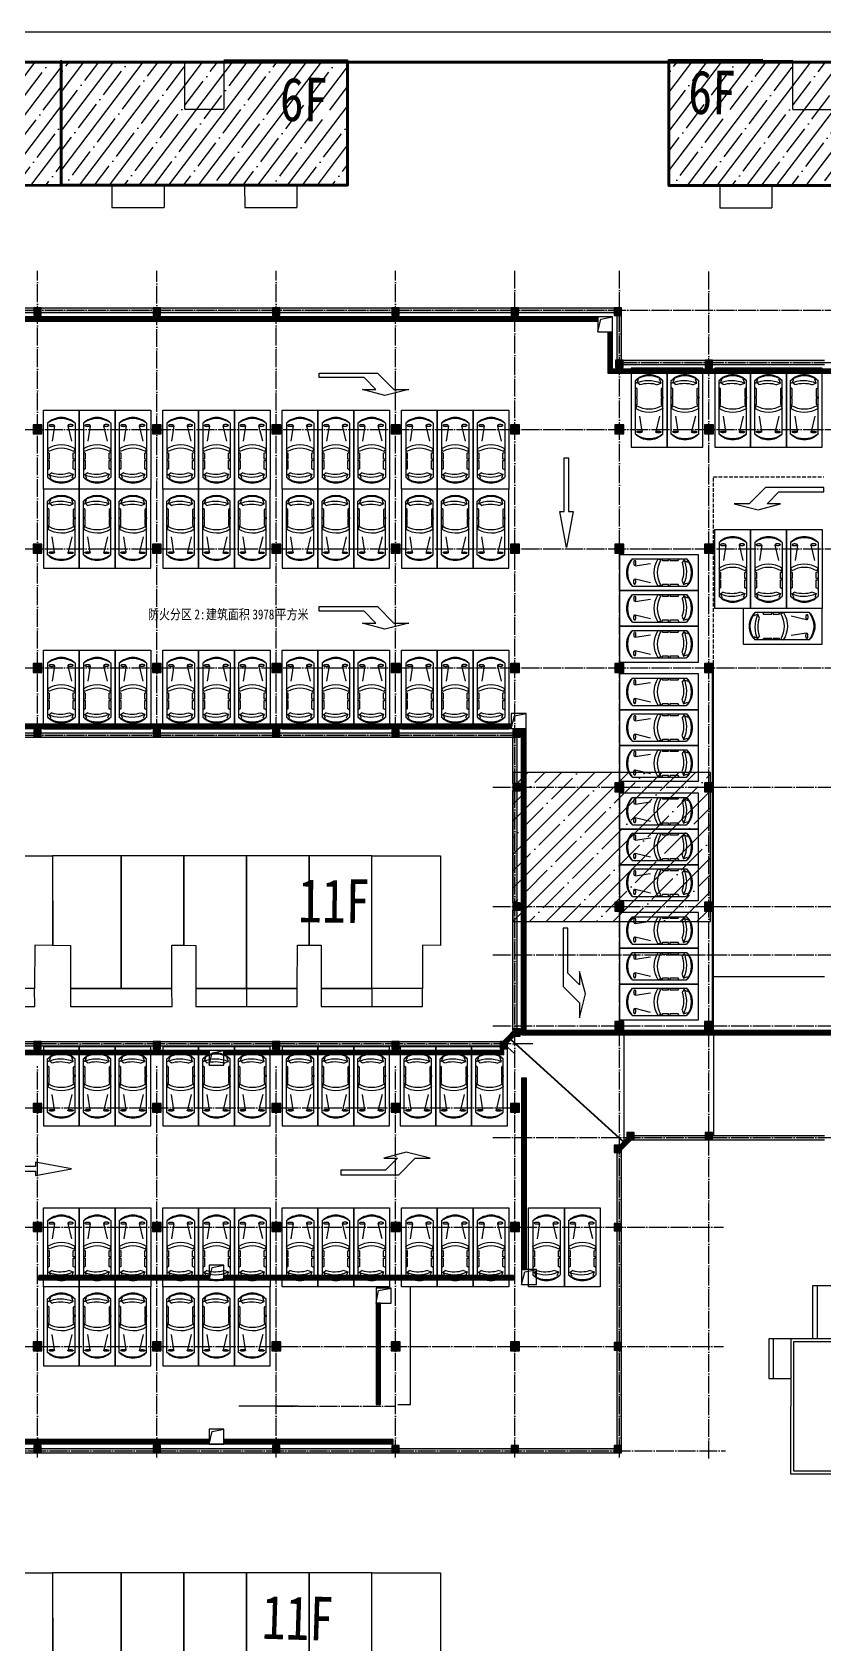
# Model space of a CAD drawing. Extents: x 1922674 to 2277828, y 3052116 to 4032933.
# Drawn here: x 2109798 to 2162848, y 3496722 to 3604810 of the extents above; entities that cross this region are included whole.
import ezdxf

# ---------------------------------------------------------------- set-up
doc = ezdxf.new("R2010")
doc.units = 0
doc.header["$LTSCALE"] = 2
doc.linetypes.add('DASH', pattern=[0.35, 0.25, -0.1])
doc.linetypes.add('DOTE', pattern=[2.42, 2, -0.2, 0.02, -0.2])
doc.layers.get('0').update_dxf_attribs({"linetype": 'CONTINUOUS'})
for name, color, linetype in [('1建筑内墙', 4, 'CONTINUOUS'), ('1建筑外轮廓线', 5, 'CONTINUOUS'), ('AXIS', 3, 'CONTINUOUS'), ('DOTE', 1, 'DOTE'), ('HANDRAIL', 3, 'CONTINUOUS'), ('PUB_TEXT', 7, 'CONTINUOUS'), ('PUB_TITLE', 4, 'CONTINUOUS'), ('RAIL', 4, 'CONTINUOUS'), ('STAIR', 84, 'CONTINUOUS'), ('WINDOW', 4, 'CONTINUOUS'), ('填充', 251, 'CONTINUOUS'), ('墙__实线', 3, 'CONTINUOUS'), ('建筑细部轮廓', 7, 'CONTINUOUS'), ('建筑群', 5, 'CONTINUOUS'), ('排水2', 252, 'CONTINUOUS'), ('柱', 2, 'CONTINUOUS'), ('楼层标注', 1, 'CONTINUOUS'), ('细轮廓', 7, 'CONTINUOUS'), ('道路', 5, 'CONTINUOUS'), ('铺装1', 254, 'CONTINUOUS')]:
    doc.layers.add(name, color=color, linetype=linetype)
doc.layers.add('早期建筑轮廓线', color=7, linetype='CONTINUOUS', lineweight=60)
doc.styles.add('-黑体', font='simhei.ttf', dxfattribs={"width": 0.8})
doc.styles.add('HZ', font='simhei.ttf', dxfattribs={"width": 0.8})
doc.styles.get("Standard").update_dxf_attribs({"font": 'simhei.ttf'})
pattern_1 = [(0, (0, 0), (3e-14, 119.0625), []), (0, (39.69, -39.69), (3e-14, 119.0625), [])]
pattern_2 = [(90, (0, 0), (-119.0625, 7e-15), []), (90, (39.69, 39.69), (-119.0625, 7e-15), [])]

# ---------------------------------------------------------------- blocks, each defined once
blk = doc.blocks.new('g1')
at = {"layer": '填充', "color": 4, "ltscale": 500}
for p, q in [((625508, 3584271), (627908, 3584271)), ((625508, 3578971), (625508, 3584271)), ((627908, 3584271), (627908, 3578971)), ((625790, 3583388), (625790, 3579779)), ((626249, 3583213), (626092, 3582185)), ((627404, 3582185), (627155, 3583213)), ((627627, 3583388), (627627, 3579779)), ((625790, 3581452), (625895, 3581387)), ((625868, 3581485), (625803, 3581660)), ((625895, 3581387), (625895, 3580971)), ((627509, 3581376), (627627, 3581452)), ((627509, 3580971), (627509, 3581376)), ((627548, 3581485), (627627, 3581671)), ((625895, 3580971), (625790, 3580971)), ((625790, 3580971), (625790, 3580884)), ((625790, 3580884), (625895, 3580884)), ((625895, 3580337), (625790, 3580271)), ((625895, 3580884), (625895, 3580337)), ((626065, 3580064), (625895, 3579922)), ((625895, 3579922), (626000, 3579703)), ((627260, 3580064), (627509, 3579965)), ((627509, 3579965), (627404, 3579703)), ((627627, 3580971), (627509, 3580971)), ((627509, 3580337), (627509, 3580884)), ((627509, 3580884), (627627, 3580884)), ((627627, 3580271), (627509, 3580337)), ((627627, 3580884), (627627, 3580971)), ((627908, 3578971), (625508, 3578971))]:
    blk.add_line(p, q, dxfattribs=at)
for centre, radius, start, end in [((626708, 3582478), 1293, 44.72195, 135.27805), ((626708, 3582217), 1488, 51.885, 128.115), ((625908, 3583235), 20.5, 126.48864, 180), ((625908, 3583235), 20.5, 180, 233.51136), ((625982, 3583134), 146, 107.03374, 126.48864), ((625982, 3583336), 146, 233.51136, 252.96626), ((626032, 3582971), 317, 97.23244, 107.03374), ((626032, 3583500), 317, 252.96626, 262.76756), ((626066, 3582708), 582, 90, 97.23244), ((626066, 3583762), 582, 262.76756, 270), ((626066, 3582708), 582, 82.76756, 90), ((626066, 3583762), 582, 270, 277.23244), ((626099, 3582971), 317, 72.96626, 82.76756), ((626099, 3583500), 317, 277.23244, 287.03374), ((626149, 3583134), 146, 53.51136, 72.96626), ((626149, 3583336), 146, 287.03374, 306.48864), ((626224, 3583235), 20.5, 0, 53.51136), ((626224, 3583235), 20.5, 306.48864, 0), ((627167, 3583246), 20.5, 126.48864, 180), ((627167, 3583246), 20.5, 180, 233.51136), ((627242, 3583145), 146, 107.03374, 126.48864), ((627242, 3583347), 146, 233.51136, 252.96626), ((627292, 3582981), 317, 97.23244, 107.03374), ((627292, 3583511), 317, 252.96626, 262.76756), ((627325, 3582719), 582, 90, 97.23244), ((627325, 3583773), 582, 262.76756, 270), ((627325, 3582719), 582, 82.76756, 90), ((627325, 3583773), 582, 270, 277.23244), ((627359, 3582981), 317, 72.96626, 82.76756), ((627359, 3583511), 317, 277.23244, 287.03374), ((627409, 3583145), 146, 53.51136, 72.96626), ((627409, 3583347), 146, 287.03374, 306.48864), ((627483, 3583246), 20.5, 360, 53.51136), ((627483, 3583246), 20.5, 306.48864, 0), ((626717, 3580226), 1708, 57.79102, 122.88648), ((626708, 3580065), 1650, 59.3925, 120.6075), ((626654, 3581773), 1995, 244.31325, 294.95712), ((626646, 3581926), 1951, 252.69377, 288.34853), ((626708, 3580653), 1268, 223.57202, 316.42798), ((626708, 3580900), 1449, 230.65713, 309.34287)]:
    blk.add_arc(centre, radius, start, end, dxfattribs=at)
at = {"layer": '填充', "color": 4, "ltscale": 500, "width": 0.8, "flags": 9}
for tag in ['YSIZE', 'XSIZE']:
    blk.add_attdef(tag, (625794, 3581628), '', height=0.5, rotation=270, dxfattribs=at)
blk = doc.blocks.new('fzq')
at = {"color": 3, "ltscale": 500, "flags": 128}
for points in [[(133351, 28572), (115551, 28572), (115551, 27527), (109351, 27527), (109351, 28572), (103351, 28572), (103351, 30372), (91551, 30372), (91551, 23822), (91851, 23822), (91851, 23672), (133351, 23672)], [(149551, 30372), (133551, 30372), (133551, 23672), (136551, 23672), (136551, 23572), (136551, 23322), (136551, 20072), (149551, 20072)], [(136351, 23322), (136351, 23472), (91651, 23472), (91651, 23622), (88551, 23622), (88551, 14972), (91551, 14972), (91551, 9872), (97351, 9872), (97351, 11372), (103551, 11372), (103551, 9872), (109351, 9872), (109351, 11372), (115551, 11372), (115551, 9872), (121351, 9872), (121351, 11372), (127352, 11372), (127351, 16472), (133551, 16472), (133551, 15572), (136351, 15572)]]:
    blk.add_lwpolyline(points, close=True, dxfattribs=at)
at = {"color": 3}
for points in [[(91351, 9672), (91351, 8472), (91651, 8472), (91651, 7872), (94001, 7872), (94001, 7972), (97151, 7972), (97151, 8472), (97551, 8472), (97551, 9672)], [(97051, 9672), (97051, 8072), (91851, 8072), (91851, 9672)], [(103351, 9672), (103351, 8472), (103651, 8472), (103651, 7872), (106001, 7872), (106001, 7972), (109151, 7972), (109151, 8472), (109551, 8472), (109551, 9672)], [(109051, 9672), (109051, 8072), (103851, 8072), (103851, 9672)], [(115351, 9672), (115351, 8472), (115651, 8472), (115651, 7872), (118001, 7872), (118001, 7972), (121151, 7972), (121151, 8472), (121551, 8472), (121551, 9672)], [(121051, 9672), (121051, 8072), (115851, 8072), (115851, 9672)]]:
    blk.add_lwpolyline(points, dxfattribs=at)
at = {"layer": '1建筑内墙', "color": 3}
for points in [[(91551, 23822), (91551, 30372), (103351, 30372), (103351, 28572), (109351, 28572), (109351, 27527), (115551, 27527), (115551, 28572), (133351, 28572)], [(133551, 23672), (133551, 30372), (149551, 30372), (149551, 20072), (136551, 20072)]]:
    blk.add_lwpolyline(points, dxfattribs=at)
blk.add_lwpolyline([(91551, 14972), (91551, 9872), (97351, 9872), (97351, 11372), (103551, 11372), (103551, 9872), (109351, 9872), (109351, 11372), (115551, 11372), (115551, 9872), (121351, 9872), (121351, 11372), (127352, 11372), (127351, 16472), (133551, 16472), (133551, 15572), (136351, 15572), (136351, 23322), (136351, 23472), (91651, 23472), (91651, 23622), (88551, 23622), (88551, 14972)], close=True, dxfattribs=at)
at = {"layer": '1建筑外轮廓线', "color": 3}
for points in [[(91351, 23822), (91351, 30572), (103551, 30572), (103551, 28772), (109551, 28772), (109551, 27727), (115351, 27727), (115351, 28772), (133351, 28772), (133351, 30572), (149751, 30572), (149751, 19872), (136551, 19872)], [(133351, 28772), (133351, 23672)], [(91351, 14772), (91351, 9672), (97551, 9672), (97551, 11172), (103351, 11172), (103351, 9672), (109551, 9672), (109551, 11172), (115351, 11172), (115351, 9672), (121551, 9672), (121551, 11172), (127552, 11172), (127551, 16272), (133351, 16272), (133351, 15372), (136551, 15372), (136551, 23322), (136551, 23572), (136551, 23672), (91851, 23672), (91851, 23822), (88351, 23822), (88351, 14772), (91351, 14772)]]:
    blk.add_lwpolyline(points, dxfattribs=at)
at = {"layer": 'STAIR', "color": 3}
for p, q in [((133351, 14472), (133351, 15372)), ((128751, 14772), (127551, 14772)), ((133351, 14772), (128751, 14772)), ((128751, 14772), (128751, 11522)), ((133351, 14472), (128751, 14472)), ((128751, 11522), (127552, 11522))]:
    blk.add_line(p, q, dxfattribs=at)
for points in [[(90151, 27372), (89851, 27372), (89851, 23822)], [(91351, 27372), (91351, 27372), (90151, 27372), (90151, 23822)], [(87151, 23822), (86851, 23822), (86851, 21172), (87151, 21172)], [(88351, 23822), (87151, 23822), (87151, 21172), (88351, 21172)], [(141251, 19872), (141251, 18672), (136551, 18672)], [(141251, 18672), (141251, 18372), (136551, 18372)]]:
    blk.add_lwpolyline(points, dxfattribs=at)
blk = doc.blocks.new('A')
at = {"layer": '建筑细部轮廓', "color": 3, "flags": 128}
for points in [[(509647.85, 3447080.18), (509643.29, 3447080.8), (509642.48, 3447074.86), (509643.67, 3447074.69), (509643.27, 3447071.82), (509646.64, 3447071.36)], [(509652.01, 3447079.61), (509647.85, 3447080.18), (509646.64, 3447071.36), (509650.01, 3447070.9), (509650.4, 3447073.77), (509651.2, 3447073.66)], [(509656.17, 3447079.04), (509652.01, 3447079.61), (509651.2, 3447073.66), (509651.99, 3447073.55), (509651.6, 3447070.68), (509654.96, 3447070.22)], [(509660.33, 3447078.46), (509656.17, 3447079.04), (509654.96, 3447070.22), (509658.33, 3447069.76), (509658.73, 3447072.63), (509659.52, 3447072.52)], [(509664.49, 3447077.89), (509660.33, 3447078.46), (509659.52, 3447072.52), (509660.31, 3447072.41), (509659.92, 3447069.54), (509663.29, 3447069.08)], [(509665.88, 3447077.7), (509669.05, 3447077.27), (509668.24, 3447071.32), (509667.05, 3447071.49), (509666.65, 3447068.61), (509663.29, 3447069.08), (509664.49, 3447077.89)], [(509643.27, 3447071.82), (509643.11, 3447070.63), (509649.85, 3447069.71), (509650.01, 3447070.9)], [(509651.6, 3447070.68), (509651.43, 3447069.49), (509658.17, 3447068.57), (509658.33, 3447069.76)], [(509659.92, 3447069.54), (509659.75, 3447068.35), (509666.49, 3447067.43), (509666.65, 3447068.61)]]:
    blk.add_lwpolyline(points, close=True, dxfattribs=at)
for points in [[(509654.96, 3447070.22), (509654.8, 3447069.03)], [(509663.29, 3447069.08), (509663.12, 3447067.89)]]:
    blk.add_lwpolyline(points, dxfattribs=at)
blk = doc.blocks.new('a00')
at = {"layer": 'PUB_TITLE'}
blk.add_lwpolyline([(2049330, 4204231), (2376330, 4204231), (2376330, 4372431), (2049330, 4372431)], close=True, dxfattribs=at)
at = {"layer": 'PUB_TITLE', "const_width": 200}
blk.add_lwpolyline([(2054330, 4206231), (2374330, 4206231), (2374330, 4370431), (2054330, 4370431)], close=True, dxfattribs=at)

msp = doc.modelspace()

# ---------------------------------------------------------------- hatches: boundary and pattern name
at = {"ltscale": 500}
h = msp.add_hatch(dxfattribs=at)
h.set_pattern_fill('ANSI35', color=253, scale=500, angle=7.9057, style=0)
h.set_pattern_definition([(52.906, (2093038, 3590913.7), (-1266.26, 957.47), []), (52.906, (2094149.9, 3591068.1), (-1266.26, 957.47), [1984.375, -396.875, 0, -396.875])])
edge = h.paths.add_edge_path()
edge.add_line((2103428, 3602933), (2111728, 3602942))
h.paths.add_polyline_path([(2092528, 3602810), (2092537, 3594521), (2111737, 3594542), (2111728, 3602810)])
h = msp.add_hatch(dxfattribs=at)
h.set_pattern_fill('ANSI35', color=253, scale=500, angle=7.88702, style=0)
h.set_pattern_definition([(52.887, (2112234.1, 3590935), (-1265.95, 957.88), []), (52.887, (2113346, 3591089.1), (-1265.95, 957.88), [1984.375, -396.875, 0, -396.875])])
edge = h.paths.add_edge_path()
edge.add_line((2122628, 3602951), (2130928, 3602957))
h.paths.add_polyline_path([(2111728, 3602810), (2111734, 3594542), (2130934, 3594557), (2130928, 3602810)])
h = msp.add_hatch(dxfattribs=at)
h.set_pattern_fill('ANSI35', color=253, scale=500, angle=7.88702, style=0)
h.set_pattern_definition([(52.887, (2152972.7, 3590915.7), (-1265.95, 957.88), []), (52.887, (2154084.7, 3591069.8), (-1265.95, 957.88), [1984.375, -396.875, 0, -396.875])])
edge = h.paths.add_edge_path()
edge.add_line((2163366, 3602932), (2171666, 3602938))
h.paths.add_polyline_path([(2152466, 3602810), (2152473, 3594523), (2171673, 3594538), (2171666, 3602810)])
at = {"layer": 'HANDRAIL', "ltscale": 500}
h = msp.add_hatch(dxfattribs=at)
h.set_pattern_fill('ANSI35', color=8, scale=500, style=0)
h.set_pattern_definition([(45, (0, 0), (-1122.532, 1122.532), []), (45, (1122.5, 0), (-1122.532, 1122.532), [1984.375, -396.875, 0, -396.875])])
h.paths.add_polyline_path([(2155249, 3555169), (2141999, 3555169), (2141999, 3545169), (2155249, 3545169)])
at = {"layer": '墙__实线'}
for points in [[(2109899, 3586319), (2102399, 3586319), (2102399, 3586019), (2109899, 3586019)], [(2117899, 3586319), (2110399, 3586319), (2110399, 3586019), (2117899, 3586019)], [(2125899, 3586319), (2118399, 3586319), (2118399, 3586019), (2125899, 3586019)], [(2133899, 3586319), (2126399, 3586319), (2126399, 3586019), (2133899, 3586019)], [(2141899, 3586319), (2134399, 3586319), (2134399, 3586019), (2141899, 3586019)], [(2148799, 3586319), (2142399, 3586319), (2142399, 3586019), (2148799, 3586019)], [(2149299, 3585819), (2148999, 3585819), (2148999, 3582819), (2149299, 3582819)], [(2154899, 3582819), (2149399, 3582819), (2149399, 3582519), (2154899, 3582519)], [(2162899, 3582819), (2155399, 3582819), (2155399, 3582519), (2162899, 3582519)], [(2109899, 3557819), (2102399, 3557819), (2102399, 3557519), (2109899, 3557519)], [(2117899, 3557819), (2110399, 3557819), (2110399, 3557519), (2117899, 3557519)], [(2125899, 3557819), (2118399, 3557819), (2118399, 3557519), (2125899, 3557519)], [(2133899, 3557819), (2126399, 3557819), (2126399, 3557519), (2133899, 3557519)], [(2141999, 3557819), (2134399, 3557819), (2134399, 3557519), (2141999, 3557519)], [(2142299, 3557519), (2141999, 3557519), (2141999, 3554419), (2142299, 3554419)], [(2142299, 3553919), (2141999, 3553919), (2141999, 3546419), (2142299, 3546419)], [(2142299, 3545919), (2141999, 3545919), (2141999, 3537891), (2142299, 3537891)], [(2141673, 3537455), (2141896, 3537253), (2142111, 3537469), (2141999, 3537469), (2141999, 3537781)], [(2109899, 3537119), (2102399, 3537119), (2102399, 3536819), (2109899, 3536819)], [(2117899, 3537119), (2110399, 3537119), (2110399, 3536819), (2117899, 3536819)], [(2125899, 3537119), (2118399, 3537119), (2118399, 3536819), (2125899, 3536819)], [(2133899, 3537119), (2126399, 3537119), (2126399, 3536819), (2133899, 3536819)], [(2141151, 3537119), (2134399, 3537119), (2134399, 3536819), (2141151, 3536819)], [(2141337, 3537119), (2141549, 3537119), (2141763, 3537333), (2141652, 3537434)], [(2141399, 3537181), (2141399, 3537119), (2141651, 3537119), (2141651, 3537008), (2141874, 3537232), (2141652, 3537434)], [(2149402, 3530384), (2149186, 3530169), (2149299, 3530169), (2149299, 3529857), (2149624, 3530182)], [(2149645, 3530203), (2149961, 3530519), (2149649, 3530519), (2149649, 3530631), (2149423, 3530405)], [(2154899, 3530819), (2150146, 3530819), (2150146, 3530519), (2154899, 3530519)], [(2162899, 3530819), (2155399, 3530819), (2155399, 3530519), (2162899, 3530519)], [(2149299, 3529746), (2148999, 3529746), (2148999, 3524919), (2149299, 3524919)], [(2149299, 3524419), (2148999, 3524419), (2148999, 3516919), (2149299, 3516919)], [(2149299, 3516419), (2148999, 3516419), (2148999, 3510019), (2149299, 3510019)], [(2109899, 3509819), (2102399, 3509819), (2102399, 3509519), (2109899, 3509519)], [(2117899, 3509819), (2110399, 3509819), (2110399, 3509519), (2117899, 3509519)], [(2125899, 3509819), (2118399, 3509819), (2118399, 3509519), (2125899, 3509519)], [(2133899, 3509819), (2126399, 3509819), (2126399, 3509519), (2133899, 3509519)], [(2141899, 3509819), (2134399, 3509819), (2134399, 3509519), (2141899, 3509519)], [(2148799, 3509819), (2142399, 3509819), (2142399, 3509519), (2148799, 3509519)]]:
    msp.add_hatch(color=94, dxfattribs=at).paths.add_polyline_path(points)
at = {"layer": '排水2'}
h = msp.add_hatch(dxfattribs=at)
h.set_pattern_fill('ANSI32', color=256, scale=25, angle=45, style=0)
h.set_pattern_definition(pattern_2)
h.paths.add_polyline_path([(2106649, 3585719), (2106649, 3585419), (2147699, 3585419), (2147699, 3585719)])
h = msp.add_hatch(dxfattribs=at)
h.set_pattern_fill('ANSI32', color=256, scale=25, angle=315, style=0)
h.set_pattern_definition(pattern_1)
h.paths.add_polyline_path([(2148699, 3584719), (2148399, 3584719), (2148399, 3581919), (2148699, 3581919)])
h = msp.add_hatch(dxfattribs=at)
h.set_pattern_fill('ANSI32', color=256, scale=25, angle=45, style=0)
h.set_pattern_definition(pattern_2)
h.paths.add_polyline_path([(2186049, 3581919), (2186049, 3582219), (2148699, 3582219), (2148699, 3581919)])
h = msp.add_hatch(dxfattribs=at)
h.set_pattern_fill('ANSI32', color=256, scale=25, angle=45, style=0)
h.set_pattern_definition(pattern_2)
h.paths.add_polyline_path([(2141899, 3558119), (2141899, 3558419), (2098649, 3558419), (2098649, 3558119)])
h = msp.add_hatch(dxfattribs=at)
h.set_pattern_fill('ANSI32', color=256, scale=25, angle=315, style=0)
h.set_pattern_definition([(0, (0, 0), (3e-14, 119.0625), []), (0, (39.69, -39.69), (3e-14, 119.0625), [])])
h.paths.add_polyline_path([(2142599, 3537569), (2142899, 3537569), (2142899, 3558119), (2142599, 3558119)])
h = msp.add_hatch(dxfattribs=at)
h.set_pattern_fill('ANSI32', color=256, scale=25, angle=45, style=0)
h.set_pattern_definition([(90, (0, -50), (-119.0625, 7e-15), []), (90, (39.69, -10.31), (-119.0625, 7e-15), [])])
h.paths.add_polyline_path([(2142899, 3537869), (2142899, 3537569), (2163399, 3537569), (2163399, 3537869)])
h = msp.add_hatch(dxfattribs=at)
h.set_pattern_fill('ANSI32', color=256, scale=25, angle=45, style=0)
h.set_pattern_definition(pattern_2)
h.paths.add_polyline_path([(2121647, 3536219), (2121647, 3536519), (2085899, 3536519), (2085899, 3536219)])
h = msp.add_hatch(dxfattribs=at)
h.set_pattern_fill('ANSI32', color=256, scale=25, angle=45, style=0)
h.set_pattern_definition(pattern_2)
h.paths.add_polyline_path([(2141399, 3536219), (2141399, 3536519), (2122647, 3536519), (2122647, 3536219)])
h = msp.add_hatch(dxfattribs=at)
h.set_pattern_fill('ANSI32', color=256, scale=25, angle=315, style=0)
h.set_pattern_definition(pattern_1)
h.paths.add_polyline_path([(2142899, 3534669), (2142599, 3534669), (2142599, 3521819), (2142899, 3521819)])
h = msp.add_hatch(dxfattribs=at)
h.set_pattern_fill('ANSI32', color=256, scale=25, angle=45, style=0)
h.set_pattern_definition(pattern_2)
h.paths.add_polyline_path([(2121647, 3521119), (2121647, 3521419), (2110249, 3521419), (2110249, 3521119)])
h = msp.add_hatch(dxfattribs=at)
h.set_pattern_fill('ANSI32', color=256, scale=25, angle=45, style=0)
h.set_pattern_definition(pattern_2)
h.paths.add_polyline_path([(2142049, 3521419), (2122647, 3521419), (2122647, 3521119), (2142049, 3521119)])
h = msp.add_hatch(dxfattribs=at)
h.set_pattern_fill('ANSI32', color=256, scale=25, angle=315, style=0)
h.set_pattern_definition(pattern_1)
h.paths.add_polyline_path([(2133149, 3519569), (2132849, 3519569), (2132849, 3512769), (2133149, 3512769)])
h = msp.add_hatch(dxfattribs=at)
h.set_pattern_fill('ANSI32', color=256, scale=25, angle=45, style=0)
h.set_pattern_definition(pattern_2)
h.paths.add_polyline_path([(2121647, 3510419), (2081413, 3510419), (2081413, 3510119), (2121647, 3510119)])
h = msp.add_hatch(dxfattribs=at)
h.set_pattern_fill('ANSI32', color=256, scale=25, angle=45, style=0)
h.set_pattern_definition(pattern_2)
h.paths.add_polyline_path([(2122647, 3510419), (2122647, 3510119), (2133999, 3510119), (2133999, 3510419)])

# ---------------------------------------------------------------- linework, layer by layer
at = {"layer": 'AXIS'}
msp.add_line((2127628, 3512669), (2123633, 3512669), dxfattribs=at)
at = {"layer": 'DOTE', "ltscale": 300}
for p, q in [((2110149, 3557669), (2110149, 3588797)), ((2118149, 3557569), (2118149, 3588797)), ((2126149, 3557669), (2126149, 3588797)), ((2134149, 3557669), (2134149, 3588797)), ((2142149, 3509219), (2142149, 3588797)), ((2149149, 3509219), (2149149, 3588797)), ((2155149, 3509144), (2155149, 3588797)), ((2056924, 3586169), (2254113, 3586169)), ((2149149, 3582669), (2253863, 3582669)), ((2056924, 3578169), (2253863, 3578169)), ((2056924, 3570169), (2253863, 3570169)), ((2056924, 3562169), (2253863, 3562169)), ((2056924, 3557669), (2142149, 3557669)), ((2140663, 3554169), (2253863, 3554169)), ((2140663, 3546169), (2253863, 3546169)), ((2140663, 3542919), (2253863, 3542919)), ((2140663, 3538169), (2253863, 3538169)), ((2143360, 3536969), (2019689, 3536969)), ((2142149, 3537719), (2141399, 3536969)), ((2142149, 3536287), (2141399, 3536969)), ((2110149, 3509219), (2110149, 3535469)), ((2118149, 3509219), (2118149, 3535469)), ((2126149, 3509219), (2126149, 3535469)), ((2134149, 3509219), (2134149, 3535469)), ((1984149, 3532669), (2142149, 3532669)), ((2140663, 3530669), (2253863, 3530669)), ((2149899, 3530669), (2149149, 3529919)), ((1984149, 3524669), (2156135, 3524669)), ((1984149, 3516669), (2156135, 3516669)), ((2126149, 3512669), (2134149, 3512669)), ((1983176, 3509669), (2156269, 3509669))]:
    msp.add_line(p, q, dxfattribs=at)
at = {"layer": 'HANDRAIL', "color": 8, "ltscale": 500}
msp.add_lwpolyline([(2155249, 3555169), (2141999, 3555169), (2141999, 3545169), (2155249, 3545169)], close=True, dxfattribs=at)
at = {"layer": 'PUB_TITLE', "ltscale": 500}
for p, q in [((2135149, 3512769), (2135149, 3520669)), ((2134299, 3512769), (2135149, 3512769))]:
    msp.add_line(p, q, dxfattribs=at)
at = {"layer": 'PUB_TITLE', "ltscale": 500, "elevation": 0}
msp.add_lwpolyline([(2133149, 3520569), (2132849, 3520569), (2132849, 3512769), (2133149, 3512769), (2133149, 3519569)], dxfattribs=at)
msp.add_lwpolyline([(2132849, 3519569), (2133849, 3519569), (2133849, 3520569), (2132849, 3520569)], close=True, dxfattribs=at)
at = {"layer": 'PUB_TITLE', "ltscale": 500, "elevation": 0, "flags": 128}
msp.add_lwpolyline([(2132849, 3519569), (2133008, 3520425), (2133849, 3520569)], dxfattribs=at)
at = {"layer": 'PUB_TITLE', "ltscale": 500, "flags": 128}
msp.add_lwpolyline([(2133149, 3519569), (2132849, 3519569), (2132849, 3512769), (2133149, 3512769)], close=True, dxfattribs=at)
at = {"layer": 'RAIL', "ltscale": 500}
for p, q in [((2149624, 3530182), (2141652, 3537434)), ((2149645, 3530203), (2141673, 3537455))]:
    msp.add_line(p, q, dxfattribs=at)
at = {"layer": 'WINDOW'}
for points in [[(2129035, 3581948), (2132935, 3581948), (2134035, 3580848), (2135035, 3580848), (2133435, 3580448), (2131935, 3580848), (2132835, 3580848), (2132035, 3581648), (2129035, 3581648)], [(2145749, 3576257), (2145749, 3572657), (2146049, 3572657), (2145599, 3570257), (2145149, 3572657), (2145449, 3572657), (2145449, 3576257)], [(2162847, 3574283), (2158947, 3574283), (2157847, 3573183), (2156847, 3573183), (2158447, 3572783), (2159947, 3573183), (2159047, 3573183), (2159847, 3573983), (2162847, 3573983)], [(2129035, 3566283), (2132935, 3566283), (2134035, 3565183), (2135035, 3565183), (2133435, 3564783), (2131935, 3565183), (2132835, 3565183), (2132035, 3565983), (2129035, 3565983)], [(2145387, 3544711), (2145387, 3540811), (2146487, 3539711), (2146487, 3538711), (2146887, 3540311), (2146487, 3541811), (2146487, 3540911), (2145687, 3541711), (2145687, 3544711)], [(2130470, 3528185), (2134370, 3528185), (2135470, 3529285), (2136470, 3529285), (2134870, 3529685), (2133370, 3529285), (2134270, 3529285), (2133470, 3528485), (2130470, 3528485)], [(2106425, 3528428), (2110025, 3528428), (2110025, 3528128), (2112425, 3528578), (2110025, 3529028), (2110025, 3528728), (2106425, 3528728)]]:
    msp.add_lwpolyline(points, close=True, dxfattribs=at)
at = {"layer": '墙__实线', "color": 94}
for p, q in [((2102399, 3586319), (2109899, 3586319)), ((2102399, 3586019), (2109899, 3586019)), ((2110399, 3586319), (2117899, 3586319)), ((2110399, 3586019), (2117899, 3586019)), ((2118399, 3586319), (2125899, 3586319)), ((2118399, 3586019), (2125899, 3586019)), ((2126399, 3586319), (2133899, 3586319)), ((2126399, 3586019), (2133899, 3586019)), ((2134399, 3586319), (2141899, 3586319)), ((2134399, 3586019), (2141899, 3586019)), ((2142399, 3586319), (2148799, 3586319)), ((2142399, 3586019), (2148799, 3586019)), ((2148999, 3582819), (2148999, 3585819)), ((2149299, 3582819), (2149299, 3585819)), ((2149399, 3582819), (2154899, 3582819)), ((2149399, 3582519), (2154899, 3582519)), ((2155399, 3582819), (2162899, 3582819)), ((2155399, 3582519), (2162899, 3582519)), ((2102399, 3557819), (2109899, 3557819)), ((2102399, 3557519), (2109899, 3557519)), ((2110399, 3557819), (2117899, 3557819)), ((2110399, 3557519), (2117899, 3557519)), ((2118399, 3557819), (2125899, 3557819)), ((2118399, 3557519), (2125899, 3557519)), ((2126399, 3557819), (2133899, 3557819)), ((2126399, 3557519), (2133899, 3557519)), ((2134399, 3557819), (2141999, 3557819)), ((2134399, 3557519), (2141999, 3557519)), ((2141999, 3554419), (2141999, 3557519)), ((2142299, 3554419), (2142299, 3557519)), ((2141999, 3546419), (2141999, 3553919)), ((2142299, 3546419), (2142299, 3553919)), ((2141999, 3537891), (2141999, 3545919)), ((2142299, 3537891), (2142299, 3545919)), ((2142042, 3537825), (2141673, 3537455)), ((2102399, 3537119), (2109899, 3537119)), ((2102399, 3536819), (2109899, 3536819)), ((2110399, 3537119), (2117899, 3537119)), ((2110399, 3536819), (2117899, 3536819)), ((2118399, 3537119), (2125899, 3537119)), ((2118399, 3536819), (2125899, 3536819)), ((2126399, 3537119), (2133899, 3537119)), ((2126399, 3536819), (2133899, 3536819)), ((2134399, 3537119), (2141151, 3537119)), ((2134399, 3536819), (2141151, 3536819)), ((2141652, 3537434), (2141293, 3537075)), ((2141874, 3537232), (2141506, 3536863)), ((2142255, 3537613), (2141896, 3537253)), ((2149402, 3530384), (2149042, 3530025)), ((2149624, 3530182), (2149255, 3529813)), ((2149792, 3530775), (2149423, 3530405)), ((2150005, 3530563), (2149645, 3530203)), ((2150146, 3530819), (2154899, 3530819)), ((2150146, 3530519), (2154899, 3530519)), ((2155399, 3530819), (2162899, 3530819)), ((2155399, 3530519), (2162899, 3530519)), ((2148999, 3524919), (2148999, 3529746)), ((2149299, 3524919), (2149299, 3529746)), ((2148999, 3516919), (2148999, 3524419)), ((2149299, 3516919), (2149299, 3524419)), ((2148999, 3510019), (2148999, 3516419)), ((2149299, 3510019), (2149299, 3516419)), ((2102399, 3509819), (2109899, 3509819)), ((2110399, 3509819), (2117899, 3509819)), ((2118399, 3509819), (2125899, 3509819)), ((2126399, 3509819), (2133899, 3509819)), ((2134399, 3509819), (2141899, 3509819)), ((2142399, 3509819), (2148799, 3509819)), ((2102399, 3509519), (2109899, 3509519)), ((2110399, 3509519), (2117899, 3509519)), ((2118399, 3509519), (2125899, 3509519)), ((2126399, 3509519), (2133899, 3509519)), ((2134399, 3509519), (2141899, 3509519)), ((2142399, 3509519), (2148799, 3509519))]:
    msp.add_line(p, q, dxfattribs=at)
at = {"layer": '建筑细部轮廓', "ltscale": 500}
for p, q in [((2155449, 3537869), (2155449, 3530819)), ((2149449, 3537569), (2149449, 3530431)), ((2149449, 3537569), (2155449, 3537569))]:
    msp.add_line(p, q, dxfattribs=at)
at = {"layer": '建筑群', "color": 253, "elevation": 2254}
for points in [[(2111734, 3594542), (2111728, 3602942)], [(2122628, 3602951), (2130928, 3602957)], [(2130928, 3602957), (2130934, 3594557)], [(2152466, 3602923), (2160766, 3602929)], [(2152473, 3594523), (2152466, 3602923)], [(2115134, 3594545), (2111734, 3594542)], [(2115134, 3594545), (2127534, 3594555)], [(2130934, 3594557), (2127534, 3594555)], [(2155873, 3594526), (2152473, 3594523)], [(2155873, 3594526), (2168273, 3594535)]]:
    msp.add_lwpolyline(points, dxfattribs=at)
at = {"layer": '建筑群', "color": 253, "elevation": 2254, "flags": 128}
for points in [[(2111728, 3602942), (2111737, 3594542)], [(2111737, 3594542), (2108337, 3594538)]]:
    msp.add_lwpolyline(points, dxfattribs=at)
at = {"layer": '早期建筑轮廓线', "color": 253, "elevation": 2254, "flags": 128}
msp.add_lwpolyline([(2111728, 3602810), (2111737, 3594542), (2092537, 3594521), (2092528, 3602810)], dxfattribs=at)
at = {"layer": '早期建筑轮廓线', "color": 253, "elevation": 2254}
for points in [[(2130928, 3602810), (2130934, 3594557), (2111734, 3594542), (2111728, 3602810)], [(2171666, 3602810), (2171673, 3594538), (2152473, 3594523), (2152466, 3602923), (2158768, 3602928)]]:
    msp.add_lwpolyline(points, dxfattribs=at)
at = {"layer": '柱'}
for p, q in [((2109899, 3586319), (2109899, 3585819)), ((2110399, 3586319), (2109899, 3586319)), ((2109899, 3585819), (2110399, 3585819)), ((2110399, 3585819), (2110399, 3586319)), ((2117899, 3586319), (2117899, 3585819)), ((2118399, 3586319), (2117899, 3586319)), ((2117899, 3585819), (2118399, 3585819)), ((2118399, 3585819), (2118399, 3586319)), ((2125899, 3586319), (2125899, 3585819)), ((2126399, 3586319), (2125899, 3586319)), ((2125899, 3585819), (2126399, 3585819)), ((2126399, 3585819), (2126399, 3586319)), ((2133899, 3586319), (2133899, 3585819)), ((2134399, 3586319), (2133899, 3586319)), ((2133899, 3585819), (2134399, 3585819)), ((2134399, 3585819), (2134399, 3586319)), ((2141899, 3586319), (2141899, 3585819)), ((2142399, 3586319), (2141899, 3586319)), ((2141899, 3585819), (2142399, 3585819)), ((2142399, 3585819), (2142399, 3586319)), ((2148799, 3586319), (2148799, 3585819)), ((2149299, 3586319), (2148799, 3586319)), ((2148799, 3585819), (2149299, 3585819)), ((2149299, 3585819), (2149299, 3586319)), ((2148899, 3582819), (2148899, 3582319)), ((2149399, 3582819), (2148899, 3582819)), ((2148899, 3582319), (2149399, 3582319)), ((2149399, 3582319), (2149399, 3582819)), ((2154899, 3582819), (2154899, 3582319)), ((2155399, 3582819), (2154899, 3582819)), ((2154899, 3582319), (2155399, 3582319)), ((2155399, 3582319), (2155399, 3582819)), ((2109849, 3578469), (2109849, 3577869)), ((2110449, 3578469), (2109849, 3578469)), ((2109849, 3577869), (2110449, 3577869)), ((2110449, 3577869), (2110449, 3578469)), ((2117849, 3578469), (2117849, 3577869)), ((2118449, 3578469), (2117849, 3578469)), ((2117849, 3577869), (2118449, 3577869)), ((2118449, 3577869), (2118449, 3578469)), ((2125849, 3578469), (2125849, 3577869)), ((2126449, 3578469), (2125849, 3578469)), ((2125849, 3577869), (2126449, 3577869)), ((2126449, 3577869), (2126449, 3578469)), ((2133849, 3578469), (2133849, 3577869)), ((2134449, 3578469), (2133849, 3578469)), ((2133849, 3577869), (2134449, 3577869)), ((2134449, 3577869), (2134449, 3578469)), ((2141849, 3578469), (2141849, 3577869)), ((2142449, 3578469), (2141849, 3578469)), ((2141849, 3577869), (2142449, 3577869)), ((2142449, 3577869), (2142449, 3578469)), ((2148849, 3578469), (2148849, 3577869)), ((2149449, 3578469), (2148849, 3578469)), ((2148849, 3577869), (2149449, 3577869)), ((2149449, 3577869), (2149449, 3578469)), ((2154849, 3578469), (2154849, 3577869)), ((2155449, 3578469), (2154849, 3578469)), ((2154849, 3577869), (2155449, 3577869)), ((2155449, 3577869), (2155449, 3578469)), ((2109849, 3570469), (2109849, 3569869)), ((2110449, 3570469), (2109849, 3570469)), ((2110449, 3569869), (2110449, 3570469)), ((2117849, 3570469), (2117849, 3569869)), ((2118449, 3570469), (2117849, 3570469)), ((2118449, 3569869), (2118449, 3570469)), ((2125849, 3570469), (2125849, 3569869)), ((2126449, 3570469), (2125849, 3570469)), ((2126449, 3569869), (2126449, 3570469)), ((2133849, 3570469), (2133849, 3569869)), ((2134449, 3570469), (2133849, 3570469)), ((2134449, 3569869), (2134449, 3570469)), ((2141849, 3570469), (2141849, 3569869)), ((2142449, 3570469), (2141849, 3570469)), ((2142449, 3569869), (2142449, 3570469)), ((2148849, 3570469), (2148849, 3569869)), ((2149449, 3570469), (2148849, 3570469)), ((2149449, 3569869), (2149449, 3570469)), ((2154849, 3570469), (2154849, 3569869)), ((2155449, 3570469), (2154849, 3570469)), ((2155449, 3569869), (2155449, 3570469)), ((2109849, 3569869), (2110449, 3569869)), ((2117849, 3569869), (2118449, 3569869)), ((2125849, 3569869), (2126449, 3569869)), ((2133849, 3569869), (2134449, 3569869)), ((2141849, 3569869), (2142449, 3569869)), ((2148849, 3569869), (2149449, 3569869)), ((2154849, 3569869), (2155449, 3569869)), ((2109849, 3562469), (2109849, 3561869)), ((2110449, 3562469), (2109849, 3562469)), ((2109849, 3561869), (2110449, 3561869)), ((2110449, 3561869), (2110449, 3562469)), ((2117849, 3562469), (2117849, 3561869)), ((2118449, 3562469), (2117849, 3562469)), ((2117849, 3561869), (2118449, 3561869)), ((2118449, 3561869), (2118449, 3562469)), ((2125849, 3562469), (2125849, 3561869)), ((2126449, 3562469), (2125849, 3562469)), ((2125849, 3561869), (2126449, 3561869)), ((2126449, 3561869), (2126449, 3562469)), ((2133849, 3562469), (2133849, 3561869)), ((2134449, 3562469), (2133849, 3562469)), ((2133849, 3561869), (2134449, 3561869)), ((2134449, 3561869), (2134449, 3562469)), ((2141849, 3562469), (2141849, 3561869)), ((2142449, 3562469), (2141849, 3562469)), ((2141849, 3561869), (2142449, 3561869)), ((2142449, 3561869), (2142449, 3562469)), ((2148849, 3562469), (2148849, 3561869)), ((2149449, 3562469), (2148849, 3562469)), ((2148849, 3561869), (2149449, 3561869)), ((2149449, 3561869), (2149449, 3562469)), ((2154849, 3562469), (2154849, 3561869)), ((2155449, 3562469), (2154849, 3562469)), ((2154849, 3561869), (2155449, 3561869)), ((2155449, 3561869), (2155449, 3562469)), ((2109899, 3558019), (2109899, 3557519)), ((2110399, 3558019), (2109899, 3558019)), ((2109899, 3557519), (2110399, 3557519)), ((2110399, 3557519), (2110399, 3558019)), ((2117899, 3558019), (2117899, 3557519)), ((2118399, 3558019), (2117899, 3558019)), ((2117899, 3557519), (2118399, 3557519)), ((2118399, 3557519), (2118399, 3558019)), ((2125899, 3558019), (2125899, 3557519)), ((2126399, 3558019), (2125899, 3558019)), ((2125899, 3557519), (2126399, 3557519)), ((2126399, 3557519), (2126399, 3558019)), ((2133899, 3558019), (2133899, 3557519)), ((2134399, 3558019), (2133899, 3558019)), ((2133899, 3557519), (2134399, 3557519)), ((2134399, 3557519), (2134399, 3558019)), ((2141999, 3558019), (2141999, 3557519)), ((2142499, 3558019), (2141999, 3558019)), ((2141999, 3557519), (2142499, 3557519)), ((2142499, 3557519), (2142499, 3558019)), ((2141999, 3554419), (2141999, 3553919)), ((2142499, 3554419), (2141999, 3554419)), ((2142499, 3553919), (2142499, 3554419)), ((2148849, 3554469), (2148849, 3553869)), ((2149449, 3554469), (2148849, 3554469)), ((2149449, 3553869), (2149449, 3554469)), ((2154849, 3554469), (2154849, 3553869)), ((2155449, 3554469), (2154849, 3554469)), ((2155449, 3553869), (2155449, 3554469)), ((2141999, 3553919), (2142499, 3553919)), ((2148849, 3553869), (2149449, 3553869)), ((2154849, 3553869), (2155449, 3553869)), ((2141999, 3546419), (2141999, 3545919)), ((2142499, 3546419), (2141999, 3546419)), ((2142499, 3545919), (2142499, 3546419)), ((2148849, 3546469), (2148849, 3545869)), ((2149449, 3546469), (2148849, 3546469)), ((2149449, 3545869), (2149449, 3546469)), ((2154849, 3546469), (2154849, 3545869)), ((2155449, 3546469), (2154849, 3546469)), ((2155449, 3545869), (2155449, 3546469)), ((2141999, 3545919), (2142499, 3545919)), ((2148849, 3545869), (2149449, 3545869)), ((2154849, 3545869), (2155449, 3545869)), ((2141999, 3537969), (2141999, 3537469)), ((2142499, 3537969), (2141999, 3537969)), ((2142499, 3537469), (2142499, 3537969)), ((2148849, 3538469), (2148849, 3537869)), ((2149449, 3538469), (2148849, 3538469)), ((2148849, 3537869), (2149449, 3537869)), ((2149449, 3537869), (2149449, 3538469)), ((2154849, 3538469), (2154849, 3537869)), ((2155449, 3538469), (2154849, 3538469)), ((2154849, 3537869), (2155449, 3537869)), ((2155449, 3537869), (2155449, 3538469)), ((2109899, 3537119), (2109899, 3536619)), ((2110399, 3537119), (2109899, 3537119)), ((2110399, 3536619), (2110399, 3537119)), ((2117899, 3537119), (2117899, 3536619)), ((2118399, 3537119), (2117899, 3537119)), ((2118399, 3536619), (2118399, 3537119)), ((2125899, 3537119), (2125899, 3536619)), ((2126399, 3537119), (2125899, 3537119)), ((2126399, 3536619), (2126399, 3537119)), ((2133899, 3537119), (2133899, 3536619)), ((2134399, 3537119), (2133899, 3537119)), ((2134399, 3536619), (2134399, 3537119)), ((2141151, 3537119), (2141151, 3536619)), ((2141651, 3537119), (2141151, 3537119)), ((2141651, 3536619), (2141651, 3537119)), ((2141999, 3537469), (2142499, 3537469)), ((2109899, 3536619), (2110399, 3536619)), ((2117899, 3536619), (2118399, 3536619)), ((2125899, 3536619), (2126399, 3536619)), ((2133899, 3536619), (2134399, 3536619)), ((2141151, 3536619), (2141651, 3536619)), ((2109849, 3532969), (2109849, 3532369)), ((2110449, 3532969), (2109849, 3532969)), ((2109849, 3532369), (2110449, 3532369)), ((2110449, 3532369), (2110449, 3532969)), ((2117849, 3532969), (2117849, 3532369)), ((2118449, 3532969), (2117849, 3532969)), ((2117849, 3532369), (2118449, 3532369)), ((2118449, 3532369), (2118449, 3532969)), ((2125849, 3532969), (2125849, 3532369)), ((2126449, 3532969), (2125849, 3532969)), ((2125849, 3532369), (2126449, 3532369)), ((2126449, 3532369), (2126449, 3532969)), ((2133849, 3532969), (2133849, 3532369)), ((2134449, 3532969), (2133849, 3532969)), ((2133849, 3532369), (2134449, 3532369)), ((2134449, 3532369), (2134449, 3532969)), ((2141849, 3532969), (2141849, 3532369)), ((2142449, 3532969), (2141849, 3532969)), ((2141849, 3532369), (2142449, 3532369)), ((2142449, 3532369), (2142449, 3532969)), ((2149649, 3531019), (2149649, 3530519)), ((2150149, 3531019), (2149649, 3531019)), ((2149649, 3530519), (2150149, 3530519)), ((2150149, 3530519), (2150149, 3531019)), ((2154899, 3531019), (2154899, 3530519)), ((2155399, 3531019), (2154899, 3531019)), ((2154899, 3530519), (2155399, 3530519)), ((2155399, 3530519), (2155399, 3531019)), ((2148799, 3530169), (2148799, 3529669)), ((2149299, 3530169), (2148799, 3530169)), ((2148799, 3529669), (2149299, 3529669)), ((2149299, 3529669), (2149299, 3530169)), ((2109849, 3524969), (2109849, 3524369)), ((2110449, 3524969), (2109849, 3524969)), ((2110449, 3524369), (2110449, 3524969)), ((2117849, 3524969), (2117849, 3524369)), ((2118449, 3524969), (2117849, 3524969)), ((2118449, 3524369), (2118449, 3524969)), ((2125849, 3524969), (2125849, 3524369)), ((2126449, 3524969), (2125849, 3524969)), ((2126449, 3524369), (2126449, 3524969)), ((2133849, 3524969), (2133849, 3524369)), ((2134449, 3524969), (2133849, 3524969)), ((2134449, 3524369), (2134449, 3524969)), ((2141849, 3524969), (2141849, 3524369)), ((2142449, 3524969), (2141849, 3524969)), ((2142449, 3524369), (2142449, 3524969)), ((2148799, 3524919), (2148799, 3524419)), ((2149299, 3524919), (2148799, 3524919)), ((2149299, 3524419), (2149299, 3524919)), ((2109849, 3524369), (2110449, 3524369)), ((2117849, 3524369), (2118449, 3524369)), ((2125849, 3524369), (2126449, 3524369)), ((2133849, 3524369), (2134449, 3524369)), ((2141849, 3524369), (2142449, 3524369)), ((2148799, 3524419), (2149299, 3524419)), ((2109849, 3516969), (2109849, 3516369)), ((2110449, 3516969), (2109849, 3516969)), ((2109849, 3516369), (2110449, 3516369)), ((2110449, 3516369), (2110449, 3516969)), ((2117849, 3516969), (2117849, 3516369)), ((2118449, 3516969), (2117849, 3516969)), ((2117849, 3516369), (2118449, 3516369)), ((2118449, 3516369), (2118449, 3516969)), ((2125849, 3516969), (2125849, 3516369)), ((2126449, 3516969), (2125849, 3516969)), ((2125849, 3516369), (2126449, 3516369)), ((2126449, 3516369), (2126449, 3516969)), ((2133849, 3516969), (2133849, 3516369)), ((2134449, 3516969), (2133849, 3516969)), ((2133849, 3516369), (2134449, 3516369)), ((2134449, 3516369), (2134449, 3516969)), ((2141849, 3516969), (2141849, 3516369)), ((2142449, 3516969), (2141849, 3516969)), ((2141849, 3516369), (2142449, 3516369)), ((2142449, 3516369), (2142449, 3516969)), ((2148799, 3516919), (2148799, 3516419)), ((2149299, 3516919), (2148799, 3516919)), ((2148799, 3516419), (2149299, 3516419)), ((2149299, 3516419), (2149299, 3516919)), ((2109899, 3510019), (2109899, 3509519)), ((2110399, 3510019), (2109899, 3510019)), ((2110399, 3509519), (2110399, 3510019)), ((2117899, 3510019), (2117899, 3509519)), ((2118399, 3510019), (2117899, 3510019)), ((2118399, 3509519), (2118399, 3510019)), ((2125899, 3510019), (2125899, 3509519)), ((2126399, 3510019), (2125899, 3510019)), ((2126399, 3509519), (2126399, 3510019)), ((2133899, 3510019), (2133899, 3509519)), ((2134399, 3510019), (2133899, 3510019)), ((2134399, 3509519), (2134399, 3510019)), ((2141899, 3510019), (2141899, 3509519)), ((2142399, 3510019), (2141899, 3510019)), ((2142399, 3509519), (2142399, 3510019)), ((2148799, 3510019), (2148799, 3509519)), ((2149299, 3510019), (2148799, 3510019)), ((2149299, 3509519), (2149299, 3510019)), ((2109899, 3509519), (2110399, 3509519)), ((2117899, 3509519), (2118399, 3509519)), ((2125899, 3509519), (2126399, 3509519)), ((2133899, 3509519), (2134399, 3509519)), ((2141899, 3509519), (2142399, 3509519)), ((2148799, 3509519), (2149299, 3509519))]:
    msp.add_line(p, q, dxfattribs=at)
for points in [[(2109899, 3586319), (2110399, 3586319), (2109899, 3585819), (2110399, 3585819)], [(2117899, 3586319), (2118399, 3586319), (2117899, 3585819), (2118399, 3585819)], [(2125899, 3586319), (2126399, 3586319), (2125899, 3585819), (2126399, 3585819)], [(2133899, 3586319), (2134399, 3586319), (2133899, 3585819), (2134399, 3585819)], [(2141899, 3586319), (2142399, 3586319), (2141899, 3585819), (2142399, 3585819)], [(2148799, 3586319), (2149299, 3586319), (2148799, 3585819), (2149299, 3585819)], [(2148899, 3582819), (2149399, 3582819), (2148899, 3582319), (2149399, 3582319)], [(2154899, 3582819), (2155399, 3582819), (2154899, 3582319), (2155399, 3582319)], [(2109849, 3578469), (2110449, 3578469), (2109849, 3577869), (2110449, 3577869)], [(2117849, 3578469), (2118449, 3578469), (2117849, 3577869), (2118449, 3577869)], [(2125849, 3578469), (2126449, 3578469), (2125849, 3577869), (2126449, 3577869)], [(2133849, 3578469), (2134449, 3578469), (2133849, 3577869), (2134449, 3577869)], [(2141849, 3578469), (2142449, 3578469), (2141849, 3577869), (2142449, 3577869)], [(2148849, 3578469), (2149449, 3578469), (2148849, 3577869), (2149449, 3577869)], [(2154849, 3578469), (2155449, 3578469), (2154849, 3577869), (2155449, 3577869)], [(2109849, 3570469), (2110449, 3570469), (2109849, 3569869), (2110449, 3569869)], [(2117849, 3570469), (2118449, 3570469), (2117849, 3569869), (2118449, 3569869)], [(2125849, 3570469), (2126449, 3570469), (2125849, 3569869), (2126449, 3569869)], [(2133849, 3570469), (2134449, 3570469), (2133849, 3569869), (2134449, 3569869)], [(2141849, 3570469), (2142449, 3570469), (2141849, 3569869), (2142449, 3569869)], [(2148849, 3570469), (2149449, 3570469), (2148849, 3569869), (2149449, 3569869)], [(2154849, 3570469), (2155449, 3570469), (2154849, 3569869), (2155449, 3569869)], [(2109849, 3562469), (2110449, 3562469), (2109849, 3561869), (2110449, 3561869)], [(2117849, 3562469), (2118449, 3562469), (2117849, 3561869), (2118449, 3561869)], [(2125849, 3562469), (2126449, 3562469), (2125849, 3561869), (2126449, 3561869)], [(2133849, 3562469), (2134449, 3562469), (2133849, 3561869), (2134449, 3561869)], [(2141849, 3562469), (2142449, 3562469), (2141849, 3561869), (2142449, 3561869)], [(2148849, 3562469), (2149449, 3562469), (2148849, 3561869), (2149449, 3561869)], [(2154849, 3562469), (2155449, 3562469), (2154849, 3561869), (2155449, 3561869)], [(2109899, 3558019), (2110399, 3558019), (2109899, 3557519), (2110399, 3557519)], [(2117899, 3558019), (2118399, 3558019), (2117899, 3557519), (2118399, 3557519)], [(2125899, 3558019), (2126399, 3558019), (2125899, 3557519), (2126399, 3557519)], [(2133899, 3558019), (2134399, 3558019), (2133899, 3557519), (2134399, 3557519)], [(2141999, 3558019), (2142499, 3558019), (2141999, 3557519), (2142499, 3557519)], [(2141999, 3554419), (2142499, 3554419), (2141999, 3553919), (2142499, 3553919)], [(2148849, 3554469), (2149449, 3554469), (2148849, 3553869), (2149449, 3553869)], [(2154849, 3554469), (2155449, 3554469), (2154849, 3553869), (2155449, 3553869)], [(2141999, 3546419), (2142499, 3546419), (2141999, 3545919), (2142499, 3545919)], [(2148849, 3546469), (2149449, 3546469), (2148849, 3545869), (2149449, 3545869)], [(2154849, 3546469), (2155449, 3546469), (2154849, 3545869), (2155449, 3545869)], [(2141999, 3537969), (2142499, 3537969), (2141999, 3537469), (2142499, 3537469)], [(2148849, 3538469), (2149449, 3538469), (2148849, 3537869), (2149449, 3537869)], [(2154849, 3538469), (2155449, 3538469), (2154849, 3537869), (2155449, 3537869)], [(2109899, 3537119), (2110399, 3537119), (2109899, 3536619), (2110399, 3536619)], [(2117899, 3537119), (2118399, 3537119), (2117899, 3536619), (2118399, 3536619)], [(2125899, 3537119), (2126399, 3537119), (2125899, 3536619), (2126399, 3536619)], [(2133899, 3537119), (2134399, 3537119), (2133899, 3536619), (2134399, 3536619)], [(2141151, 3537119), (2141651, 3537119), (2141151, 3536619), (2141651, 3536619)], [(2109849, 3532969), (2110449, 3532969), (2109849, 3532369), (2110449, 3532369)], [(2117849, 3532969), (2118449, 3532969), (2117849, 3532369), (2118449, 3532369)], [(2125849, 3532969), (2126449, 3532969), (2125849, 3532369), (2126449, 3532369)], [(2133849, 3532969), (2134449, 3532969), (2133849, 3532369), (2134449, 3532369)], [(2141849, 3532969), (2142449, 3532969), (2141849, 3532369), (2142449, 3532369)], [(2149649, 3531019), (2150149, 3531019), (2149649, 3530519), (2150149, 3530519)], [(2154899, 3531019), (2155399, 3531019), (2154899, 3530519), (2155399, 3530519)], [(2148799, 3530169), (2149299, 3530169), (2148799, 3529669), (2149299, 3529669)], [(2109849, 3524969), (2110449, 3524969), (2109849, 3524369), (2110449, 3524369)], [(2117849, 3524969), (2118449, 3524969), (2117849, 3524369), (2118449, 3524369)], [(2125849, 3524969), (2126449, 3524969), (2125849, 3524369), (2126449, 3524369)], [(2133849, 3524969), (2134449, 3524969), (2133849, 3524369), (2134449, 3524369)], [(2141849, 3524969), (2142449, 3524969), (2141849, 3524369), (2142449, 3524369)], [(2148799, 3524919), (2149299, 3524919), (2148799, 3524419), (2149299, 3524419)], [(2109849, 3516969), (2110449, 3516969), (2109849, 3516369), (2110449, 3516369)], [(2117849, 3516969), (2118449, 3516969), (2117849, 3516369), (2118449, 3516369)], [(2125849, 3516969), (2126449, 3516969), (2125849, 3516369), (2126449, 3516369)], [(2133849, 3516969), (2134449, 3516969), (2133849, 3516369), (2134449, 3516369)], [(2141849, 3516969), (2142449, 3516969), (2141849, 3516369), (2142449, 3516369)], [(2148799, 3516919), (2149299, 3516919), (2148799, 3516419), (2149299, 3516419)], [(2109899, 3510019), (2110399, 3510019), (2109899, 3509519), (2110399, 3509519)], [(2117899, 3510019), (2118399, 3510019), (2117899, 3509519), (2118399, 3509519)], [(2125899, 3510019), (2126399, 3510019), (2125899, 3509519), (2126399, 3509519)], [(2133899, 3510019), (2134399, 3510019), (2133899, 3509519), (2134399, 3509519)], [(2141899, 3510019), (2142399, 3510019), (2141899, 3509519), (2142399, 3509519)], [(2148799, 3510019), (2149299, 3510019), (2148799, 3509519), (2149299, 3509519)]]:
    msp.add_solid(points, dxfattribs=at)
at = {"layer": '细轮廓', "color": 253, "elevation": 2254}
for points in [[(2120030, 3599649), (2120028, 3602810)], [(2122628, 3602810), (2122630, 3599651)], [(2160769, 3599629), (2160766, 3602810)], [(2120030, 3599649), (2122630, 3599651)], [(2160769, 3599629), (2163369, 3599632)], [(2115134, 3594545), (2115136, 3593045)], [(2118634, 3594548), (2118636, 3593048)], [(2124034, 3594552), (2124036, 3593052)], [(2127534, 3594555), (2127536, 3593055)], [(2155873, 3594526), (2155874, 3593026)], [(2159373, 3594528), (2159374, 3593028)], [(2115136, 3593045), (2118636, 3593048)], [(2124036, 3593052), (2127536, 3593055)], [(2155874, 3593026), (2159374, 3593028)]]:
    msp.add_lwpolyline(points, dxfattribs=at)
at = {"layer": '道路', "color": 6, "ltscale": 500}
for p, q in [((2148699, 3585719), (2060299, 3585719)), ((2147699, 3585419), (2106649, 3585419)), ((2148699, 3581919), (2148699, 3585719)), ((2148399, 3581919), (2148399, 3584719)), ((2187049, 3582219), (2148699, 3582219)), ((2186049, 3581919), (2148399, 3581919)), ((2141399, 3536519), (2060899, 3536519)), ((2121647, 3536219), (2085899, 3536219)), ((2141399, 3536219), (2122647, 3536219)), ((2141399, 3536219), (2141399, 3536519)), ((2142599, 3534669), (2142899, 3534669)), ((2121647, 3521419), (2110249, 3521419)), ((2110249, 3521119), (2110249, 3521419)), ((2142049, 3521119), (2110249, 3521119)), ((2121647, 3521119), (2121947, 3521119)), ((2142049, 3521419), (2122647, 3521419)), ((2142049, 3521119), (2142049, 3521419)), ((2142599, 3520819), (2142899, 3520819)), ((2133999, 3510119), (2080398, 3510119)), ((2121647, 3510419), (2081398, 3510419)), ((2133999, 3510419), (2122647, 3510419)), ((2133999, 3510119), (2133999, 3510419))]:
    msp.add_line(p, q, dxfattribs=at)
for points in [[(2147699, 3584719), (2148699, 3584719), (2148699, 3585719), (2147699, 3585719)], [(2141899, 3558119), (2142899, 3558119), (2142899, 3559119), (2141899, 3559119)], [(2121647, 3535519), (2122647, 3535519), (2122647, 3536519), (2121647, 3536519)], [(2121647, 3521119), (2122647, 3521119), (2122647, 3522119), (2121647, 3522119)], [(2142599, 3520819), (2143599, 3520819), (2143599, 3521819), (2142599, 3521819)], [(2121647, 3510119), (2122647, 3510119), (2122647, 3511119), (2121647, 3511119)]]:
    msp.add_lwpolyline(points, close=True, dxfattribs=at)
at = {"layer": '道路', "color": 6, "ltscale": 500, "flags": 128}
for points in [[(2147699, 3584719), (2147914, 3585558), (2148699, 3585719)], [(2098649, 3558419), (2141899, 3558419)], [(2141899, 3558119), (2142114, 3558958), (2142899, 3559119)], [(2060299, 3558119), (2142599, 3558119)], [(2142599, 3537569), (2142599, 3558119)], [(2142899, 3537569), (2142899, 3558119)], [(2142899, 3537869), (2163399, 3537869)], [(2142599, 3537569), (2187049, 3537569)], [(2121647, 3535519), (2121863, 3536358), (2122647, 3536519)], [(2142599, 3534669), (2142599, 3520819)], [(2142899, 3534669), (2142899, 3521819)], [(2121647, 3521119), (2121863, 3521958), (2122647, 3522119)], [(2142599, 3520819), (2142814, 3521658), (2143599, 3521819)], [(2121647, 3510119), (2121863, 3510958), (2122647, 3511119)]]:
    msp.add_lwpolyline(points, dxfattribs=at)
at = {"layer": '铺装1', "linetype": 'DASH', "ltscale": 500}
for p, q in [((2155449, 3554034), (2155449, 3575001)), ((2155449, 3575001), (2162849, 3575001))]:
    msp.add_line(p, q, dxfattribs=at)
at = {"layer": '铺装1', "ltscale": 500}
for p, q in [((2155399, 3537919), (2155399, 3562069)), ((2155449, 3537919), (2155449, 3562069)), ((2155399, 3541469), (2162899, 3541469)), ((2155399, 3537869), (2162899, 3537869))]:
    msp.add_line(p, q, dxfattribs=at)

# ---------------------------------------------------------------- block references
at = {"extrusion": (-0.190853, 0.007024, 0.981593), "rotation": 92.13218176850341}
msp.add_blockref('fzq', (-3567165, 1904602, -389956), dxfattribs=at)
at = {"layer": '填充', "xscale": -1}
for p, rotation in [((1524439, 7161240), 180), ((1526839, 7161240), 180), ((1530039, 7161240), 180), ((1532439, 7161240), 180), ((1534839, 7161240), 180), ((1485039, 7153140), 180), ((1487439, 7153140), 180), ((1489839, 7153140), 180), ((1493039, 7153140), 180), ((1495439, 7153140), 180), ((1497839, 7153140), 180), ((1501039, 7153140), 180), ((1503439, 7153140), 180), ((1505839, 7153140), 180), ((1509039, 7153140), 180), ((1511439, 7153140), 180), ((1513839, 7153140), 180), ((5733420, 4195277), 90), ((5733420, 4192877), 90), ((-1421524, 2938260), 270), ((5733420, 4190477), 90), ((5733420, 4187277), 90), ((5733420, 4184877), 90), ((5733420, 4182477), 90), ((5733420, 4179277), 90), ((5733420, 4176877), 90), ((5733420, 4174477), 90), ((5733420, 4171277), 90), ((5733420, 4168877), 90), ((5733420, 4166477), 90), ((1485039, 7115740), 180), ((1487439, 7115740), 180), ((1489839, 7115740), 180), ((1493039, 7115740), 180), ((1495439, 7115740), 180), ((1497839, 7115740), 180), ((1501039, 7115740), 180), ((1503439, 7115740), 180), ((1505839, 7115740), 180), ((1508939, 7115740), 180), ((1511339, 7115740), 180), ((1513739, 7115740), 180), ((1485039, 7099640), 180), ((1487439, 7099640), 180), ((1489839, 7099640), 180), ((1493039, 7099640), 180), ((1495439, 7099640), 180), ((1497839, 7099640), 180)]:
    msp.add_blockref('g1', p, dxfattribs=dict(at, rotation=rotation))
at = {"layer": '填充'}
for p in [(1485039, -4803), (1487439, -4803), (1489839, -4803), (1493039, -4803), (1495439, -4803), (1497839, -4803), (1501039, -4803), (1503439, -4803), (1505839, -4803), (1509039, -4803), (1511439, -4803), (1513839, -4803), (1530039, -12803), (1532439, -12803), (1534839, -12803), (1485039, -20903), (1487439, -20903), (1489839, -20903), (1493039, -20903), (1495439, -20903), (1497839, -20903), (1501039, -20903), (1503439, -20903), (1505839, -20903), (1509039, -20903), (1511439, -20903), (1513839, -20903), (1485039, -58303), (1487439, -58303), (1489839, -58303), (1493039, -58303), (1495439, -58303), (1497839, -58303), (1501039, -58303), (1503439, -58303), (1505839, -58303), (1509039, -58303), (1511439, -58303), (1513839, -58303), (1517556, -58303), (1519956, -58303)]:
    msp.add_blockref('g1', p, dxfattribs=at)
at = {"layer": '墙__实线'}
msp.add_blockref('a00', (-98503, -767620), dxfattribs=at)
at = {"layer": '建筑细部轮廓', "xscale": 999.9999999999831, "yscale": 1000, "zscale": 1000}
for p, rotation in [((-34519238, -3480810122, 0), 7.808239074338001), ((-34493238, -3480810122, 0), 7.808239074338001), ((-34519238, -3480858205, 0), 7.808239074338), ((-34493238, -3480858205, 0), 7.808239074338001)]:
    msp.add_blockref('A', p, dxfattribs=dict(at, rotation=rotation))

# ---------------------------------------------------------------- texts
at = {"layer": 'PUB_TEXT', "style": '-黑体', "width": 0.8}
for s, p in [('防火分区', (2117559, 3565428)), ('2:', (2120670, 3565428)), ('建筑面积', (2121447, 3565428)), ('3978', (2124558, 3565428)), ('平方米', (2126114, 3565428))]:
    msp.add_text(s, height=672.2, dxfattribs=at).set_placement(p)
at = {"layer": '楼层标注', "color": 252, "style": 'HZ', "width": 0.8}
for s, rotation, p in [('6F', 359.17272, (2126381, 3598859, 2107)), ('6F', 359.17272, (2153752, 3599335, 2107)), ('11F', 359.32889, (2127608, 3545114, -32147)), ('11F', 358.23782, (2125151, 3497063, -50893))]:
    msp.add_text(s, height=2931, rotation=rotation, dxfattribs=at).set_placement(p)

doc.saveas('drawing.dxf')
